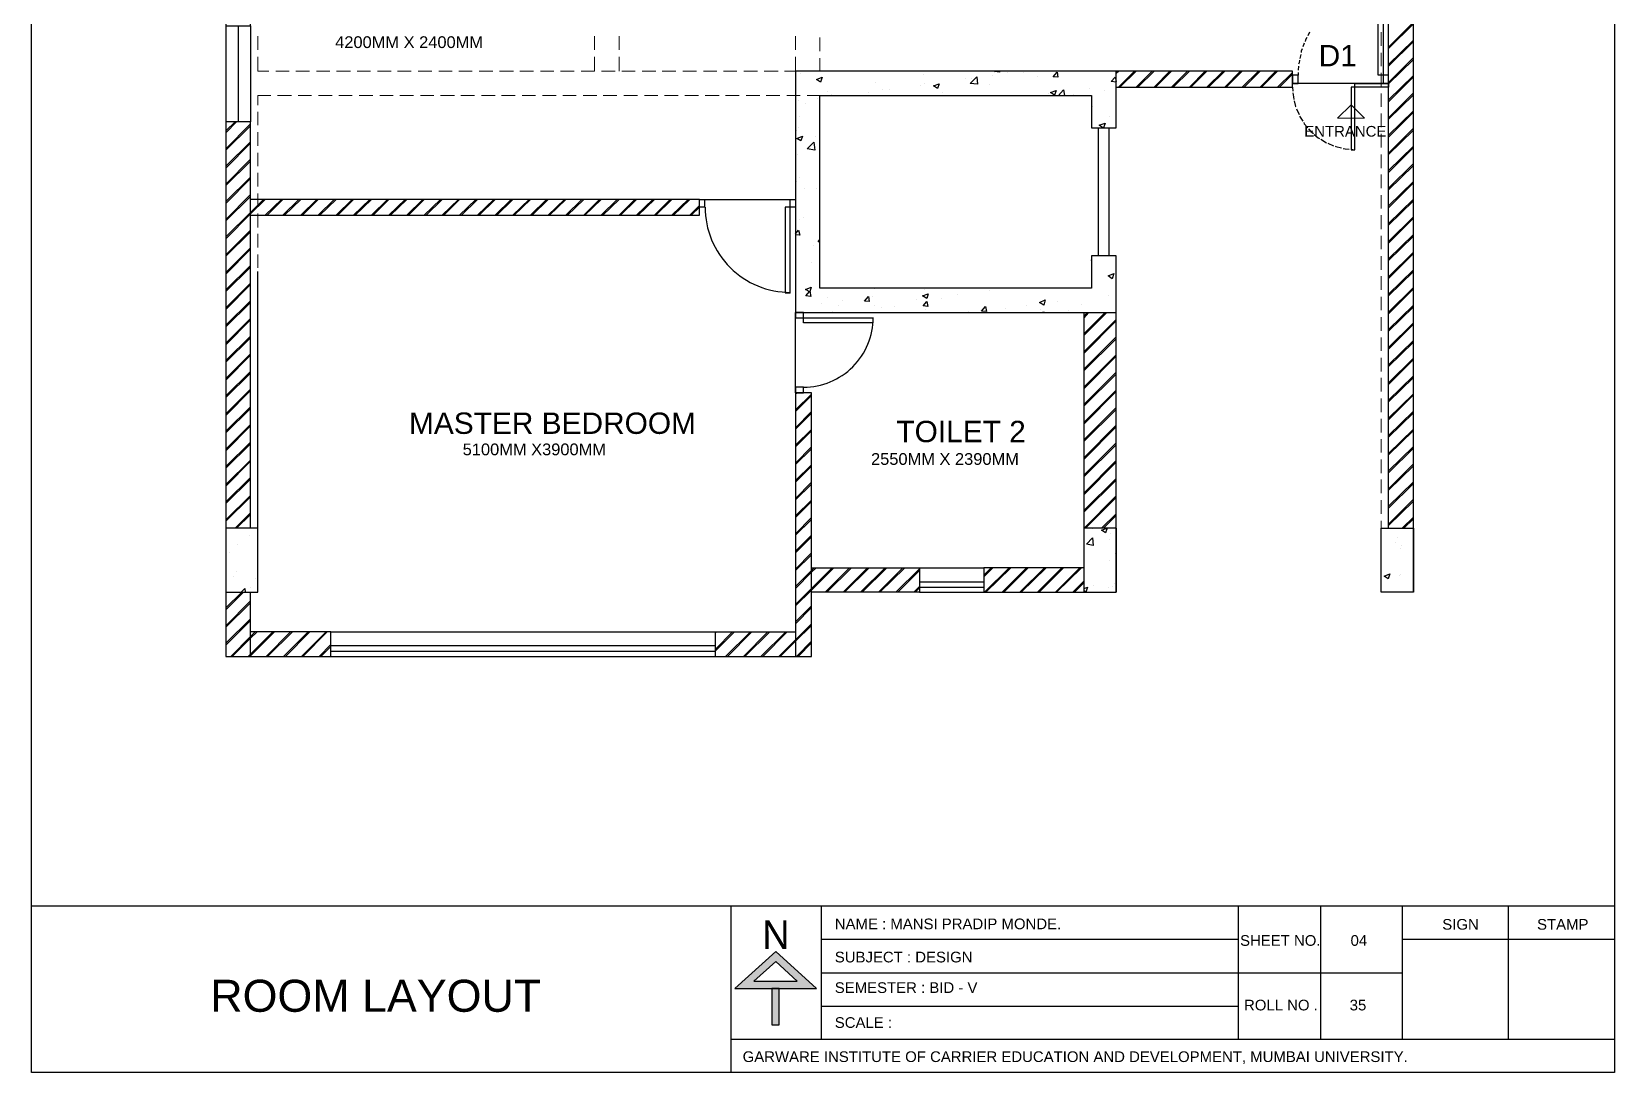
# Model space of a CAD drawing. Header units: millimetres. Extents: x 68955 to 118645, y -193284 to 16474.
# Drawn here: x 78328 to 93137, y -58524 to -48780 of the extents above; entities that cross this region are included whole.
import ezdxf

# ---------------------------------------------------------------- set-up
doc = ezdxf.new("R2010")
doc.units = ezdxf.units.MM
doc.layers.add('PDF4_0', color=7, linetype='Continuous')
for name, color, linetype, true_color in [('PDF4_coloum', 7, 'Continuous', 0xdcdcdc), ('PDF4_door', 7, 'Continuous', 0x535353), ('PDF4_dotted line', 7, 'Continuous', 0x535353), ('PDF4_plan', 7, 'Continuous', 0x989898), ('PDF4_TEXT', 7, 'Continuous', 0x535353), ('PDF4_wall', 7, 'Continuous', 0x929498), ('PDF4_window', 7, 'Continuous', 0x535353)]:
    doc.layers.add(name, color=color, linetype=linetype, true_color=true_color)
doc.styles.add('PDF Arial', font='arial.ttf')
doc.styles.add('PDF Yu Gothic', font='Yu Gothic.ttf')

msp = doc.modelspace()

# ---------------------------------------------------------------- hatches: boundary and pattern name
at = {"layer": 'PDF4_wall', "transparency": 33554559}
h = msp.add_hatch(color=256, dxfattribs=at)
h.paths.add_polyline_path([(85597.789, -57669.808), (85393.473, -57485.924), (85291.315, -57391.938), (85185.071, -57485.924), (84984.841, -57669.808), (84907.201, -57739.275), (85254.538, -57739.275), (85254.538, -58078.44), (85324.006, -58078.44), (85324.006, -57739.275), (85671.343, -57739.275)])
h.paths.add_polyline_path([(85491.545, -57669.808), (85086.999, -57669.808), (85291.315, -57485.924)], flags=0)

# ---------------------------------------------------------------- linework, layer by layer
at = {"layer": 'PDF4_0', "lineweight": 25}
msp.add_lwpolyline([(78328.229, -41696.391), (93137.046, -41696.391), (93137.046, -58523.848), (78328.229, -58523.848)], close=True, dxfattribs=at)
for points in [[(88474.557, -53428.21), (88474.557, -51409.569)], [(93137.046, -56966.961), (78328.229, -56966.961)], [(84870.425, -56966.961), (84870.425, -58523.848)], [(85716.292, -56966.961), (85716.292, -58213.288)], [(89618.726, -56966.961), (89618.726, -58213.288)], [(90386.954, -56966.961), (90386.954, -58213.288)], [(91151.095, -56966.961), (91151.095, -58213.288)], [(92144.071, -56966.961), (92144.071, -58213.288)], [(85716.292, -57277.521), (85716.292, -57277.521)], [(85716.292, -57277.521), (89618.726, -57277.521)], [(91151.095, -57277.521), (93137.046, -57277.521)], [(85716.292, -57592.168), (85716.292, -57592.168)], [(85716.292, -57592.168), (91151.095, -57592.168)], [(85716.292, -57902.728), (85716.292, -57902.728)], [(85716.292, -57902.728), (89618.726, -57902.728)], [(84870.425, -58213.288), (93137.046, -58213.288)], [(85716.292, -58213.288), (85716.292, -58213.288)]]:
    msp.add_lwpolyline(points, dxfattribs=at)
at = {"layer": 'PDF4_coloum', "lineweight": 25}
for points in [[(91024.419, -48925.087), (91257.34, -48692.167)], [(91024.419, -48937.346), (91257.34, -48708.513)], [(91024.419, -49088.54), (91257.34, -48859.706)], [(91024.419, -49104.885), (91257.34, -48871.965)], [(88474.557, -49158.008), (88482.73, -49149.835)], [(88474.557, -49170.267), (88499.075, -49149.835)], [(88499.075, -49301.029), (88646.182, -49149.835)], [(88511.334, -49301.029), (88662.528, -49149.835)], [(88662.528, -49301.029), (88813.721, -49149.835)], [(88678.873, -49301.029), (88830.067, -49149.835)], [(88830.067, -49301.029), (88977.174, -49149.835)], [(88842.326, -49301.029), (88993.519, -49149.835)], [(88993.519, -49301.029), (89144.713, -49149.835)], [(89009.865, -49301.029), (89161.058, -49149.835)], [(89161.058, -49301.029), (89308.166, -49149.835)], [(89173.317, -49301.029), (89324.511, -49149.835)], [(89324.511, -49301.029), (89475.705, -49149.835)], [(89340.856, -49301.029), (89492.05, -49149.835)], [(89492.05, -49301.029), (89639.158, -49149.835)], [(89504.309, -49301.029), (89655.503, -49149.835)], [(89655.503, -49301.029), (89806.697, -49149.835)], [(89671.848, -49301.029), (89823.042, -49149.835)], [(89823.042, -49301.029), (89970.149, -49149.835)], [(89835.301, -49301.029), (89986.495, -49149.835)], [(89986.495, -49301.029), (90125.43, -49162.094)], [(91024.419, -49256.079), (91257.34, -49023.159)], [(91024.419, -49268.338), (91257.34, -49039.504)], [(90002.84, -49301.029), (90125.43, -49178.439)], [(91024.419, -49419.532), (91257.34, -49190.698)], [(91024.419, -49435.877), (91257.34, -49202.957)], [(91024.419, -49587.071), (91257.34, -49354.151)], [(91024.419, -49599.33), (91257.34, -49370.496)], [(91024.419, -49750.524), (91257.34, -49521.69)], [(91024.419, -49766.869), (91257.34, -49533.949)], [(80146.641, -49709.661), (80232.454, -49623.848)], [(80146.641, -49726.006), (80244.713, -49623.848)], [(80146.641, -49877.2), (80375.475, -49644.279)], [(80146.641, -49889.459), (80375.475, -49660.625)], [(91024.419, -49918.063), (91257.34, -49685.143)], [(91024.419, -49930.322), (91257.34, -49701.488)], [(80146.641, -50040.652), (80375.475, -49811.818)], [(80146.641, -50056.998), (80375.475, -49824.077)], [(91024.419, -50081.515), (91257.34, -49852.682)], [(91024.419, -50097.861), (91257.34, -49864.941)], [(80146.641, -50208.191), (80375.475, -49975.271)], [(80146.641, -50220.45), (80375.475, -49991.616)], [(91024.419, -50244.968), (91257.34, -50016.134)], [(91024.419, -50261.313), (91257.34, -50032.48)], [(80146.641, -50371.644), (80375.475, -50142.81)], [(80146.641, -50387.989), (80375.475, -50155.069)], [(91024.419, -50412.507), (91257.34, -50183.673)], [(91024.419, -50428.852), (91257.34, -50195.932)], [(80146.641, -50539.183), (80375.475, -50306.263)], [(80146.641, -50551.442), (80375.475, -50322.608)], [(91024.419, -50575.96), (91257.34, -50347.126)], [(80146.641, -50702.636), (80375.475, -50473.802), (80498.064, -50351.212)], [(80146.641, -50718.981), (80375.475, -50486.061), (80514.41, -50351.212)], [(80514.41, -50498.32), (80665.603, -50351.212)], [(80530.755, -50498.32), (80677.862, -50351.212)], [(80677.862, -50498.32), (80829.056, -50351.212)], [(80694.208, -50498.32), (80845.401, -50351.212)], [(80845.401, -50498.32), (80996.595, -50351.212)], [(80861.747, -50498.32), (81008.854, -50351.212)], [(81008.854, -50498.32), (81160.048, -50351.212)], [(81025.199, -50498.32), (81176.393, -50351.212)], [(81176.393, -50498.32), (81327.587, -50351.212)], [(81192.738, -50498.32), (81339.846, -50351.212)], [(81339.846, -50498.32), (81491.04, -50351.212)], [(81356.191, -50498.32), (81507.385, -50351.212)], [(81507.385, -50498.32), (81658.579, -50351.212)], [(81523.73, -50498.32), (81670.838, -50351.212)], [(81670.838, -50498.32), (81822.031, -50351.212)], [(81687.183, -50498.32), (81838.377, -50351.212)], [(81838.377, -50498.32), (81989.57, -50351.212)], [(81854.722, -50498.32), (82001.829, -50351.212)], [(82001.829, -50498.32), (82153.023, -50351.212)], [(82018.175, -50498.32), (82169.368, -50351.212)], [(82169.368, -50498.32), (82320.562, -50351.212)], [(82185.714, -50498.32), (82332.821, -50351.212)], [(82332.821, -50498.32), (82484.015, -50351.212)], [(82349.166, -50498.32), (82500.36, -50351.212)], [(82500.36, -50498.32), (82651.554, -50351.212)], [(82516.705, -50498.32), (82663.813, -50351.212)], [(82663.813, -50498.32), (82815.007, -50351.212)], [(82680.158, -50498.32), (82831.352, -50351.212)], [(82831.352, -50498.32), (82982.546, -50351.212)], [(82843.611, -50498.32), (82994.805, -50351.212)], [(82994.805, -50498.32), (83145.998, -50351.212)], [(83011.15, -50498.32), (83162.344, -50351.212)], [(83162.344, -50498.32), (83313.537, -50351.212)], [(83174.603, -50498.32), (83325.796, -50351.212)], [(83325.796, -50498.32), (83476.99, -50351.212)], [(83342.142, -50498.32), (83493.335, -50351.212)], [(83493.335, -50498.32), (83640.443, -50351.212)], [(83505.594, -50498.32), (83656.788, -50351.212)], [(83656.788, -50498.32), (83807.982, -50351.212)], [(83673.133, -50498.32), (83824.327, -50351.212)], [(83824.327, -50498.32), (83971.435, -50351.212)], [(83836.586, -50498.32), (83987.78, -50351.212)], [(83987.78, -50498.32), (84138.974, -50351.212)], [(84004.125, -50498.32), (84155.319, -50351.212)], [(84155.319, -50498.32), (84302.426, -50351.212)], [(84167.578, -50498.32), (84318.772, -50351.212)], [(84318.772, -50498.32), (84469.965, -50351.212)], [(84335.117, -50498.32), (84486.311, -50351.212)], [(84486.311, -50498.32), (84576.21, -50408.421)], [(84498.57, -50498.32), (84576.21, -50424.766)], [(91024.419, -50592.305), (91257.34, -50363.471)], [(80146.641, -50870.175), (80375.475, -50637.255)], [(91024.419, -50743.499), (91257.34, -50514.665)], [(91024.419, -50759.844), (91257.34, -50526.924)], [(80146.641, -50882.434), (80375.475, -50653.6)], [(91024.419, -50906.952), (91257.34, -50678.118)], [(91024.419, -50923.297), (91257.34, -50694.463)], [(80146.641, -51033.628), (80375.475, -50804.794)], [(80146.641, -51049.973), (80375.475, -50817.053)], [(91024.419, -51074.491), (91257.34, -50845.657)], [(91024.419, -51090.836), (91257.34, -50857.916)], [(80146.641, -51197.08), (80375.475, -50968.246)], [(80146.641, -51213.426), (80375.475, -50984.592)], [(91024.419, -51237.943), (91257.34, -51009.11)], [(91024.419, -51254.289), (91257.34, -51025.455)], [(80146.641, -51364.619), (80375.475, -51135.786)], [(80146.641, -51380.965), (80375.475, -51148.044)], [(91024.419, -51405.482), (91257.34, -51176.649)], [(91024.419, -51421.828), (91257.34, -51188.908)], [(80146.641, -51528.072), (80375.475, -51299.238)], [(80146.641, -51544.417), (80375.475, -51315.584)], [(91024.419, -51568.935), (91257.34, -51340.101)], [(91024.419, -51585.28), (91257.34, -51356.447)], [(80146.641, -51695.611), (80375.475, -51466.777)], [(80146.641, -51711.956), (80375.475, -51479.036)], [(88176.256, -51442.259), (88208.946, -51409.569)], [(88176.256, -51605.712), (88372.399, -51409.569)], [(88176.256, -51458.605), (88221.205, -51409.569)], [(88176.256, -51622.057), (88388.744, -51409.569)], [(88176.256, -51773.251), (88474.557, -51474.95)], [(88176.256, -51789.596), (88474.557, -51487.209)], [(91024.419, -51736.474), (91257.34, -51507.64)], [(91024.419, -51752.82), (91257.34, -51519.899)], [(80146.641, -51859.064), (80375.475, -51630.23)], [(80146.641, -51875.409), (80375.475, -51646.575)], [(88176.256, -51936.704), (88474.557, -51638.403)], [(88176.256, -51953.049), (88474.557, -51654.748)], [(91024.419, -51899.927), (91257.34, -51671.093)], [(80146.641, -52026.603), (80375.475, -51797.769)], [(80146.641, -52042.948), (80375.475, -51810.028)], [(88176.256, -52104.243), (88474.557, -51805.942)], [(88176.256, -52120.588), (88474.557, -51818.201)], [(91024.419, -51916.272), (91257.34, -51687.438)], [(80146.641, -52190.056), (80375.475, -51961.222)], [(80146.641, -52206.401), (80375.475, -51977.567)], [(88176.256, -52267.696), (88474.557, -51969.394)], [(91024.419, -52067.466), (91257.34, -51838.632)], [(91024.419, -52083.811), (91257.34, -51850.891)], [(88176.256, -52284.041), (88474.557, -51985.74)], [(91024.419, -52230.919), (91257.34, -52002.085)], [(91024.419, -52247.264), (91257.34, -52018.43)], [(80146.641, -52357.595), (80375.475, -52128.761)], [(80146.641, -52373.94), (80375.475, -52141.02)], [(85475.2, -52169.624), (85487.459, -52161.451)], [(85475.2, -52320.818), (85626.393, -52173.71)], [(85475.2, -52337.163), (85626.393, -52185.969)], [(88176.256, -52435.235), (88474.557, -52136.933)], [(88176.256, -52451.58), (88474.557, -52149.192)], [(91024.419, -52398.458), (91257.34, -52169.624)], [(91024.419, -52414.803), (91257.34, -52181.883)], [(80146.641, -52521.047), (80375.475, -52292.214)], [(80146.641, -52537.393), (80375.475, -52308.559)], [(85475.2, -52488.357), (85626.393, -52337.163)], [(85475.2, -52500.616), (85626.393, -52353.508)], [(88176.256, -52598.687), (88474.557, -52300.386)], [(88176.256, -52615.033), (88474.557, -52316.731)], [(91024.419, -52561.91), (91257.34, -52333.077)], [(91024.419, -52578.256), (91257.34, -52349.422)], [(80146.641, -52688.586), (80375.475, -52459.753)], [(80146.641, -52704.932), (80375.475, -52472.011)], [(85475.2, -52651.809), (85626.393, -52504.702)], [(85475.2, -52668.155), (85626.393, -52516.961)], [(88176.256, -52766.226), (88474.557, -52463.839)], [(88176.256, -52782.572), (88474.557, -52480.184)], [(91024.419, -52729.45), (91257.34, -52500.616)], [(91024.419, -52741.708), (91257.34, -52512.875)], [(80146.641, -52852.039), (80375.475, -52623.205)], [(80146.641, -52868.384), (80375.475, -52639.551)], [(85475.2, -52819.349), (85626.393, -52668.155)], [(85475.2, -52831.607), (85626.393, -52684.5)], [(88176.256, -52929.679), (88474.557, -52631.378)], [(88176.256, -52946.024), (88474.557, -52647.723)], [(91024.419, -52892.902), (91257.34, -52664.068)], [(91024.419, -52909.248), (91257.34, -52680.414)], [(80146.641, -53019.578), (80375.475, -52790.744)], [(80146.641, -53035.923), (80375.475, -52803.003)], [(85475.2, -52982.801), (85626.393, -52835.694)], [(85475.2, -52999.147), (85626.393, -52847.953)], [(88176.256, -53097.218), (88474.557, -52794.831)], [(88176.256, -53113.563), (88474.557, -52811.176)], [(91024.419, -53060.441), (91257.34, -52827.521)], [(91024.419, -53072.7), (91257.34, -52843.866)], [(80146.641, -53183.031), (80375.475, -52954.197)], [(80146.641, -53199.376), (80375.475, -52970.542)], [(85475.2, -53150.34), (85626.393, -52999.147)], [(85475.2, -53162.599), (85626.393, -53015.492)], [(88176.256, -53260.671), (88474.557, -52962.37)], [(88176.256, -53277.016), (88474.557, -52978.715)], [(91024.419, -53223.894), (91257.34, -52995.06)], [(91024.419, -53240.239), (91257.34, -53011.405)], [(80146.641, -53350.57), (80375.475, -53121.736)], [(80146.641, -53362.829), (80375.475, -53133.995)], [(88176.256, -53428.21), (88474.557, -53125.822)], [(88188.515, -53428.21), (88474.557, -53142.168)], [(91024.419, -53391.433), (91257.34, -53158.513)], [(80232.454, -53428.21), (80375.475, -53285.189)], [(80244.713, -53428.21), (80375.475, -53301.534)], [(85475.2, -53313.793), (85626.393, -53166.686)], [(85475.2, -53330.138), (85626.393, -53178.945)], [(88339.709, -53428.21), (88474.557, -53293.361)], [(88356.054, -53428.21), (88474.557, -53309.707)], [(91024.419, -53403.692), (91257.34, -53174.858)], [(85475.2, -53481.332), (85626.393, -53330.138)], [(85475.2, -53493.591), (85626.393, -53346.484)], [(91151.095, -53428.21), (91257.34, -53326.052)], [(91167.441, -53428.21), (91257.34, -53342.397)], [(85475.2, -53644.785), (85626.393, -53493.591)], [(85475.2, -53661.13), (85626.393, -53509.936)], [(85475.2, -53812.324), (85626.393, -53661.13)], [(85475.2, -53824.583), (85626.393, -53677.475)], [(85475.2, -53975.777), (85626.393, -53824.583), (85650.911, -53800.065)], [(85475.2, -54143.316), (85626.393, -53992.122), (85818.45, -53800.065)], [(85475.2, -53992.122), (85626.393, -53840.928), (85667.257, -53800.065)], [(85475.2, -54155.575), (85626.393, -54008.467), (85834.796, -53800.065)], [(85753.069, -54028.899), (85981.903, -53800.065)], [(85769.415, -54028.899), (85998.248, -53800.065)], [(85920.608, -54028.899), (86149.442, -53800.065)], [(85932.867, -54028.899), (86165.787, -53800.065)], [(86084.061, -54028.899), (86312.895, -53800.065)], [(86100.406, -54028.899), (86329.24, -53800.065)], [(86251.6, -54028.899), (86480.434, -53800.065)], [(86263.859, -54028.899), (86496.779, -53800.065)], [(86415.053, -54028.899), (86635.714, -53808.237)], [(86431.398, -54028.899), (86635.714, -53824.583)], [(87236.403, -53869.532), (87305.87, -53800.065)], [(87236.403, -53885.878), (87322.215, -53800.065)], [(87244.575, -54028.899), (87473.409, -53800.065)], [(87256.834, -54028.899), (87489.754, -53800.065)], [(87408.028, -54028.899), (87636.862, -53800.065)], [(87424.373, -54028.899), (87653.207, -53800.065)], [(87575.567, -54028.899), (87804.401, -53800.065)], [(87587.826, -54028.899), (87820.746, -53800.065)], [(87739.02, -54028.899), (87967.854, -53800.065)], [(87755.365, -54028.899), (87984.199, -53800.065)], [(87906.559, -54028.899), (88135.393, -53800.065)], [(87918.818, -54028.899), (88151.738, -53800.065)], [(80146.641, -54176.006), (80293.748, -54028.899)], [(80146.641, -54192.351), (80310.094, -54028.899)], [(86582.592, -54028.899), (86635.714, -53975.777)], [(86594.851, -54028.899), (86635.714, -53988.035)], [(88070.012, -54028.899), (88176.256, -53922.654)], [(88086.357, -54028.899), (88176.256, -53939)], [(80146.641, -54343.545), (80375.475, -54110.625)], [(80146.641, -54355.804), (80375.475, -54126.97)], [(85475.2, -54306.768), (85626.393, -54155.575)], [(85475.2, -54323.114), (85626.393, -54171.92)], [(80146.641, -54506.998), (80375.475, -54278.164)], [(80146.641, -54523.343), (80375.475, -54294.509)], [(85319.92, -54629.587), (85475.2, -54474.307), (85626.393, -54323.114)], [(85332.179, -54629.587), (85475.2, -54486.566), (85626.393, -54339.459)], [(80191.59, -54629.587), (80375.475, -54441.617), (80420.424, -54400.754)], [(80203.849, -54629.587), (80375.475, -54457.962), (80436.77, -54400.754)], [(80355.043, -54629.587), (80375.475, -54609.156), (80583.877, -54400.754)], [(80371.388, -54629.587), (80375.475, -54625.501), (80600.222, -54400.754)], [(80522.582, -54629.587), (80751.416, -54400.754)], [(80534.841, -54629.587), (80767.761, -54400.754)], [(80686.035, -54629.587), (80914.869, -54400.754)], [(80702.38, -54629.587), (80931.214, -54400.754)], [(80853.574, -54629.587), (81082.408, -54400.754)], [(80865.833, -54629.587), (81094.667, -54400.754)], [(84727.403, -54560.12), (84886.77, -54400.754)], [(84727.403, -54408.926), (84735.576, -54400.754)], [(84727.403, -54576.465), (84903.115, -54400.754)], [(84821.389, -54629.587), (85054.309, -54400.754)], [(84837.734, -54629.587), (85066.568, -54400.754)], [(84988.928, -54629.587), (85217.762, -54400.754)], [(85001.187, -54629.587), (85234.107, -54400.754)], [(85152.381, -54629.587), (85385.301, -54400.754)], [(85168.726, -54629.587), (85397.56, -54400.754)], [(85483.372, -54629.587), (85626.393, -54486.566)], [(81017.027, -54629.587), (81127.357, -54519.257)], [(81033.372, -54629.587), (81127.357, -54535.602)], [(85499.718, -54629.587), (85626.393, -54502.912)]]:
    msp.add_lwpolyline(points, dxfattribs=at)
at = {"layer": 'PDF4_coloum', "color": 251, "lineweight": 25, "true_color": 0x535353}
for points in [[(80444.942, -53428.21), (80146.641, -53428.21), (80146.641, -54028.899), (80444.942, -54028.899)], [(90954.952, -53428.21), (91257.34, -53428.21), (91257.34, -54028.899), (90954.952, -54028.899)]]:
    msp.add_lwpolyline(points, close=True, dxfattribs=at)
msp.add_lwpolyline([(88474.557, -53428.21), (88474.557, -54028.899), (88474.557, -53428.21), (88176.256, -53428.21)], dxfattribs=at)
at = {"layer": 'PDF4_door', "lineweight": 25}
for points in [[(90975.384, -49186.612), (90926.348, -49186.612), (90926.348, -48385.693), (90975.384, -48385.693)], [(90125.43, -49264.252), (90178.552, -49264.252), (90178.552, -49186.612), (90125.43, -49186.612)], [(90709.773, -49885.372), (90709.773, -49301.029), (90672.996, -49301.029), (90672.996, -49885.372)], [(90709.773, -49264.252), (91024.419, -49264.252), (91024.419, -49301.029), (90709.773, -49301.029)], [(90975.384, -49264.252), (91024.419, -49264.252), (91024.419, -49186.612), (90975.384, -49186.612)], [(84576.21, -50351.212), (84625.245, -50351.212), (84625.245, -50424.766), (84576.21, -50424.766)], [(85426.164, -50424.766), (85377.128, -50424.766), (85377.128, -51225.685), (85426.164, -51225.685)], [(85426.164, -50351.212), (85475.2, -50351.212), (85475.2, -50424.766), (85426.164, -50424.766)], [(85475.2, -51458.605), (85548.753, -51458.605), (85548.753, -51409.569), (85475.2, -51409.569)], [(85548.753, -51458.605), (86198.478, -51458.605), (86198.478, -51507.64), (85548.753, -51507.64)], [(85475.2, -52161.451), (85548.753, -52161.451), (85548.753, -52108.329), (85475.2, -52108.329)]]:
    msp.add_lwpolyline(points, close=True, dxfattribs=at)
for points in [[(90260.278, -48835.188), (90248.019, -48855.62), (90243.933, -48871.965)], [(90284.796, -48786.153), (90268.451, -48818.843)], [(90203.07, -48994.555), (90194.897, -49031.332)], [(90215.329, -48941.433), (90207.156, -48961.864), (90207.156, -48974.123)], [(90235.76, -48888.311), (90223.501, -48921.001)], [(90182.638, -49104.885), (90178.552, -49141.662)], [(90178.552, -49162.094), (90178.552, -49186.612)], [(90190.811, -49047.677), (90186.724, -49072.195), (90182.638, -49084.454)], [(91024.419, -49264.252), (90125.43, -49264.252)], [(90125.43, -49301.029), (90129.516, -49337.806)], [(90129.516, -49354.151), (90133.602, -49390.928), (90137.688, -49415.446)], [(90141.775, -49427.705), (90154.034, -49480.827), (90158.12, -49484.913)], [(90162.206, -49501.258), (90186.724, -49554.38)], [(90190.811, -49570.726), (90223.501, -49619.762)], [(88311.104, -50878.347), (88311.104, -49681.056)], [(88409.176, -50878.347), (88409.176, -49681.056)], [(90231.674, -49632.02), (90235.76, -49644.279), (90268.451, -49681.056)], [(90276.623, -49689.229), (90297.055, -49713.747), (90321.573, -49734.178)], [(90329.745, -49742.351), (90366.522, -49775.042), (90378.781, -49779.128)], [(90391.04, -49787.301), (90444.162, -49819.991)], [(90456.421, -49824.077), (90509.543, -49848.595)], [(90525.889, -49852.682), (90529.975, -49856.768), (90583.097, -49869.027)], [(90599.442, -49873.113), (90619.874, -49877.2), (90656.651, -49881.286)], [(90672.996, -49881.286), (90709.773, -49885.372)], [(84576.21, -50351.212), (85475.2, -50351.212)], [(85475.2, -52161.451), (85475.2, -51409.569)]]:
    msp.add_lwpolyline(points, dxfattribs=at)
for centre, radius, start, end in [((85428.207, -50422.723), 798.875, 179.9999957, 270.0000043), ((85550.797, -51456.561), 651.768, 269.9999989, 0.0000011)]:
    msp.add_arc(centre, radius, start, end, dxfattribs=at)
at = {"layer": 'PDF4_dotted line', "lineweight": 20}
for points in [[(80444.942, -48822.93), (80444.942, -48949.605)], [(83595.493, -48822.93), (83595.493, -48949.605)], [(83824.327, -48822.93), (83824.327, -48949.605)], [(85475.2, -48822.93), (85475.2, -48949.605)], [(85704.033, -48835.188), (85704.033, -48961.864)], [(90954.952, -48786.153), (90954.952, -48912.829)], [(80547.1, -49149.835), (80444.942, -49149.835), (80444.942, -49014.986)], [(83595.493, -49014.986), (83595.493, -49149.835), (83468.817, -49149.835)], [(83824.327, -49014.986), (83824.327, -49149.835)], [(85475.2, -49014.986), (85475.2, -49149.835), (85373.042, -49149.835)], [(90954.952, -48978.21), (90954.952, -49104.885)], [(80739.157, -49149.835), (80612.481, -49149.835)], [(80927.128, -49149.835), (80800.452, -49149.835)], [(81119.185, -49149.835), (80992.509, -49149.835)], [(81311.242, -49149.835), (81180.479, -49149.835)], [(81499.212, -49149.835), (81372.536, -49149.835)], [(81691.269, -49149.835), (81564.593, -49149.835)], [(81879.24, -49149.835), (81752.564, -49149.835)], [(82071.297, -49149.835), (81944.621, -49149.835)], [(82263.354, -49149.835), (82136.678, -49149.835)], [(82451.324, -49149.835), (82324.648, -49149.835)], [(82643.381, -49149.835), (82516.705, -49149.835)], [(82835.438, -49149.835), (82704.676, -49149.835)], [(83023.409, -49149.835), (82896.733, -49149.835)], [(83215.466, -49149.835), (83088.79, -49149.835)], [(83403.436, -49149.835), (83276.761, -49149.835)], [(83787.55, -49149.835), (83660.874, -49149.835)], [(83975.521, -49149.835), (83848.845, -49149.835)], [(84167.578, -49149.835), (84040.902, -49149.835)], [(84355.548, -49149.835), (84228.873, -49149.835)], [(84547.605, -49149.835), (84420.93, -49149.835)], [(84739.662, -49149.835), (84612.987, -49149.835)], [(84927.633, -49149.835), (84800.957, -49149.835)], [(85119.69, -49149.835), (84993.014, -49149.835)], [(85311.747, -49149.835), (85180.985, -49149.835)], [(85704.033, -49027.245), (85704.033, -49149.835)], [(90954.952, -49166.18), (90954.952, -49292.856)], [(80567.532, -49378.669), (80444.942, -49378.669), (80444.942, -49468.568)], [(80759.589, -49378.669), (80628.826, -49378.669)], [(80947.559, -49378.669), (80820.883, -49378.669)], [(81139.616, -49378.669), (81012.94, -49378.669)], [(81327.587, -49378.669), (81200.911, -49378.669)], [(81519.644, -49378.669), (81392.968, -49378.669)], [(81711.701, -49378.669), (81585.025, -49378.669)], [(81899.671, -49378.669), (81772.996, -49378.669)], [(82091.728, -49378.669), (81965.052, -49378.669)], [(82283.785, -49378.669), (82153.023, -49378.669)], [(82471.756, -49378.669), (82345.08, -49378.669)], [(82663.813, -49378.669), (82537.137, -49378.669)], [(82851.783, -49378.669), (82725.108, -49378.669)], [(83043.84, -49378.669), (82917.165, -49378.669)], [(83235.897, -49378.669), (83109.222, -49378.669)], [(83423.868, -49378.669), (83297.192, -49378.669)], [(83615.925, -49378.669), (83489.249, -49378.669)], [(83803.896, -49378.669), (83677.22, -49378.669)], [(83995.953, -49378.669), (83869.277, -49378.669)], [(84188.009, -49378.669), (84061.334, -49378.669)], [(84375.98, -49378.669), (84249.304, -49378.669)], [(84568.037, -49378.669), (84441.361, -49378.669)], [(84760.094, -49378.669), (84629.332, -49378.669)], [(84948.065, -49378.669), (84821.389, -49378.669)], [(85140.122, -49378.669), (85013.446, -49378.669)], [(85328.092, -49378.669), (85201.416, -49378.669)], [(85520.149, -49378.669), (85393.473, -49378.669)], [(85704.033, -49378.669), (85585.53, -49378.669)], [(90954.952, -49358.237), (90954.952, -49484.913)], [(80444.942, -49529.863), (80444.942, -49656.538)], [(90954.952, -49546.208), (90954.952, -49672.884)], [(80444.942, -49721.919), (80444.942, -49848.595)], [(90954.952, -49738.265), (90954.952, -49864.941)], [(80444.942, -49913.976), (80444.942, -50040.652)], [(90954.952, -49930.322), (90954.952, -50056.998)], [(80444.942, -50101.947), (80444.942, -50228.623)], [(90954.952, -50118.292), (90954.952, -50244.968)], [(80444.942, -50294.004), (80444.942, -50420.68)], [(90954.952, -50310.349), (90954.952, -50437.025)], [(80444.942, -50481.975), (80444.942, -50612.737)], [(90954.952, -50498.32), (90954.952, -50629.082)], [(80444.942, -50674.032), (80444.942, -50800.707)], [(90954.952, -50690.377), (90954.952, -50817.053)], [(80444.942, -50866.089), (80444.942, -50992.764)], [(90954.952, -50882.434), (90954.952, -51009.11)], [(80444.942, -51054.059), (80444.942, -51180.735)], [(90954.952, -51070.404), (90954.952, -51197.08)], [(80444.942, -51246.116), (80444.942, -51372.792)], [(90954.952, -51262.461), (90954.952, -51389.137)], [(80444.942, -51438.173), (80444.942, -51564.849)], [(90954.952, -51454.518), (90954.952, -51581.194)], [(80444.942, -51626.144), (80444.942, -51752.82)], [(90954.952, -51642.489), (90954.952, -51769.165)], [(80444.942, -51818.201), (80444.942, -51944.876)], [(90954.952, -51834.546), (90954.952, -51961.222)], [(80444.942, -52006.171), (80444.942, -52132.847)], [(90954.952, -52022.517), (90954.952, -52149.192)], [(80444.942, -52198.228), (80444.942, -52324.904)], [(90954.952, -52214.573), (90954.952, -52341.249)], [(80444.942, -52390.285), (80444.942, -52516.961)], [(90954.952, -52406.63), (90954.952, -52533.306)], [(80444.942, -52578.256), (80444.942, -52704.932)], [(90954.952, -52594.601), (90954.952, -52721.277)], [(80444.942, -52770.313), (80444.942, -52896.989)], [(90954.952, -52786.658), (90954.952, -52913.334)], [(80444.942, -52958.283), (80444.942, -53089.046)], [(90954.952, -52974.629), (90954.952, -53101.304)], [(80444.942, -53150.34), (80444.942, -53277.016)], [(90954.952, -53166.686), (90954.952, -53293.361)], [(80444.942, -53342.397), (80444.942, -53428.21)], [(90954.952, -53358.743), (90954.952, -53428.21)]]:
    msp.add_lwpolyline(points, dxfattribs=at)
at = {"layer": 'PDF4_plan', "color": 251, "lineweight": 25, "true_color": 0x535353}
for points in [[(91257.34, -54028.899), (91257.34, -43821.276), (80146.641, -43821.276), (80146.641, -47948.457), (80146.641, -48724.858), (80375.475, -48724.858), (80375.475, -47948.457), (80673.776, -47948.457)], [(91024.419, -53428.21), (91024.419, -46150.478)], [(88474.557, -49301.029), (90125.43, -49301.029), (90125.43, -49149.835), (85475.2, -49149.835), (85475.2, -51409.569), (88474.557, -51409.569)], [(88176.256, -53800.065), (87236.403, -53800.065), (87236.403, -54028.899), (88474.557, -54028.899), (88474.557, -50878.347), (88245.723, -50878.347), (88245.723, -51180.735), (85704.033, -51180.735), (85704.033, -49378.669), (88245.723, -49378.669), (88245.723, -49681.056), (88474.557, -49681.056), (88474.557, -49149.835)], [(80375.475, -50498.32), (80375.475, -49623.848), (80146.641, -49623.848), (80146.641, -50498.32), (80146.641, -54629.587), (85626.393, -54629.587), (85626.393, -52161.451), (85475.2, -52161.451), (85475.2, -54629.587)], [(80375.475, -53428.21), (80375.475, -50498.32), (84576.21, -50498.32), (84576.21, -50351.212), (80375.475, -50351.212)], [(80444.942, -53428.21), (80444.942, -51025.455)], [(88176.256, -54028.899), (88176.256, -51409.569)], [(80444.942, -53800.065), (80444.942, -51997.999)], [(85626.393, -53800.065), (86635.714, -53800.065), (86635.714, -54028.899), (85626.393, -54028.899)], [(80375.475, -54629.587), (80375.475, -54028.899)], [(81127.357, -54629.587), (81127.357, -54400.754), (80375.475, -54400.754)], [(84727.403, -54629.587), (84727.403, -54400.754), (85475.2, -54400.754)]]:
    msp.add_lwpolyline(points, dxfattribs=at)
at = {"layer": 'PDF4_plan', "lineweight": 25}
for points in [[(87383.51, -49149.835), (87383.51, -49158.008), (87338.561, -49153.921), (87342.647, -49149.835)], [(87461.15, -49158.008), (87461.15, -49158.008)], [(87604.171, -49158.008), (87604.171, -49158.008)], [(85520.149, -49170.267), (85520.149, -49170.267)], [(86222.996, -49260.166), (86222.996, -49260.166)], [(86643.887, -49284.683), (86643.887, -49284.683)], [(86668.404, -49182.526), (86668.404, -49182.526)], [(86680.663, -49264.252), (86680.663, -49264.252)], [(87064.777, -49215.216), (87064.777, -49215.216)], [(87126.072, -49219.302), (87126.072, -49219.302)], [(87293.611, -49276.511), (87293.611, -49276.511)], [(87314.043, -49194.784), (87314.043, -49194.784)], [(87739.02, -49198.871), (87739.02, -49198.871)], [(88229.378, -49309.201), (88229.378, -49309.201)], [(88474.557, -49251.993), (88429.608, -49247.907), (88466.384, -49207.043), (88474.557, -49247.907)], [(85507.89, -49423.618), (85507.89, -49423.618)], [(85569.185, -49456.309), (85569.185, -49456.309)], [(85683.602, -49407.273), (85683.602, -49407.273)], [(85777.587, -49337.806), (85777.587, -49337.806)], [(85814.364, -49370.496), (85814.364, -49370.496)], [(85896.09, -49374.582), (85896.09, -49374.582)], [(86161.701, -49345.978), (86161.701, -49345.978)], [(86292.463, -49317.374), (86292.463, -49317.374)], [(86353.758, -49321.46), (86353.758, -49321.46)], [(86848.202, -49350.065), (86848.202, -49350.065)], [(87845.264, -49358.237), (87845.264, -49358.237)], [(87935.163, -49378.669), (87984.199, -49325.547), (87992.372, -49378.669)], [(88074.098, -49366.41), (88074.098, -49366.41)], [(88364.226, -49329.633), (88364.226, -49329.633)], [(88474.557, -49390.928), (88474.557, -49390.928)], [(85516.063, -49578.898), (85516.063, -49578.898)], [(88253.896, -49476.74), (88253.896, -49476.74)], [(88417.349, -49578.898), (88417.349, -49578.898)], [(85483.372, -49709.661), (85483.372, -49709.661)], [(85499.718, -49676.97), (85499.718, -49676.97)], [(88351.968, -49681.056), (88315.191, -49656.538), (88372.399, -49636.107), (88356.054, -49681.056)], [(85663.17, -49758.696), (85663.17, -49758.696)], [(85491.545, -49930.322), (85491.545, -49930.322)], [(85483.372, -50183.673), (85483.372, -50183.673)], [(85516.063, -50146.897), (85516.063, -50146.897)], [(85561.012, -50249.055), (85561.012, -50249.055)], [(85675.429, -50249.055), (85675.429, -50249.055)], [(85475.2, -50674.032), (85503.804, -50637.255), (85516.063, -50686.291), (85475.2, -50682.204)], [(85511.976, -50543.269), (85511.976, -50543.269)], [(85552.84, -50522.838), (85552.84, -50522.838)], [(85642.739, -50784.362), (85642.739, -50784.362)], [(85704.033, -50751.672), (85687.688, -50747.585), (85704.033, -50727.154)], [(88245.723, -50923.297), (88245.723, -50915.124)], [(88245.723, -50923.297), (88245.723, -50923.297)], [(85622.307, -50943.729), (85622.307, -50943.729)], [(88470.471, -51062.232), (88470.471, -51062.232)], [(86218.91, -51188.908), (86218.91, -51188.908)], [(86680.663, -51197.08), (86680.663, -51197.08)], [(87289.525, -51205.253), (87289.525, -51205.253)], [(87387.596, -51184.821), (87387.596, -51184.821)], [(85720.379, -51323.756), (85720.379, -51323.756)], [(85773.501, -51266.548), (85773.501, -51266.548)], [(85875.659, -51348.274), (85875.659, -51348.274)], [(85912.436, -51299.238), (85912.436, -51299.238)], [(86198.478, -51258.375), (86198.478, -51258.375)], [(86214.823, -51344.188), (86214.823, -51344.188)], [(86284.291, -51364.619), (86284.291, -51364.619)], [(86398.707, -51356.447), (86398.707, -51356.447)], [(86607.11, -51291.066), (86607.11, -51291.066)], [(86688.836, -51380.965), (86688.836, -51380.965)], [(86844.116, -51278.807), (86844.116, -51278.807)], [(86991.224, -51242.03), (86991.224, -51242.03)], [(87440.719, -51368.706), (87440.719, -51368.706)], [(87632.776, -51344.188), (87632.776, -51344.188)], [(87771.71, -51385.051), (87771.71, -51385.051)], [(87922.904, -51307.411), (87922.904, -51307.411)], [(88155.824, -51336.015), (88155.824, -51336.015)], [(88401.003, -51246.116), (88401.003, -51246.116)], [(88470.471, -51319.67), (88470.471, -51319.67)], [(85822.537, -51401.396), (85822.537, -51401.396)], [(87097.468, -51397.31), (87097.468, -51397.31)], [(87792.142, -51409.569), (87796.228, -51401.396), (87800.315, -51409.569)], [(88025.062, -51393.224), (88025.062, -51393.224)], [(88184.428, -53432.296), (88184.428, -53432.296)], [(88249.81, -53436.383), (88249.81, -53436.383)], [(80256.972, -53579.404), (80256.972, -53579.404)], [(80367.302, -53497.677), (80367.302, -53497.677)], [(88409.176, -53538.54), (88409.176, -53538.54)], [(88425.521, -53477.246), (88425.521, -53477.246)], [(88470.471, -53518.109), (88470.471, -53518.109)], [(91093.887, -53558.972), (91093.887, -53558.972)], [(91106.146, -53514.023), (91106.146, -53514.023)], [(91147.009, -53587.576), (91147.009, -53587.576)], [(80183.418, -53661.13), (80183.418, -53661.13)], [(88413.262, -53730.597), (88413.262, -53730.597)], [(88466.384, -53669.303), (88466.384, -53669.303)], [(91134.75, -53616.181), (91134.75, -53616.181)], [(80220.195, -53885.878), (80220.195, -53885.878)], [(80248.799, -53832.755), (80248.799, -53832.755)], [(80424.511, -53902.223), (80424.511, -53902.223)], [(91126.577, -53869.532), (91126.577, -53869.532)], [(91138.836, -53865.446), (91138.836, -53865.446)], [(80289.662, -54028.899), (80322.353, -53992.122), (80326.439, -54028.899)], [(80379.561, -53988.035), (80379.561, -53988.035)], [(88176.256, -53992.122), (88208.946, -53979.863), (88192.601, -54028.899), (88176.256, -54016.64)], [(88266.155, -53967.604), (88266.155, -53967.604)], [(88405.09, -53983.949), (88405.09, -53983.949)], [(88441.866, -53971.69), (88441.866, -53971.69)], [(88458.212, -53943.086), (88458.212, -53943.086)], [(91134.75, -54024.812), (91134.75, -54024.812)]]:
    msp.add_lwpolyline(points, dxfattribs=at)
for points in [[(87922.904, -49158.008), (87931.077, -49207.043), (87886.127, -49202.957)], [(85724.465, -49207.043), (85708.12, -49251.993), (85671.343, -49227.475)], [(86819.598, -49268.338), (86803.253, -49313.288), (86766.476, -49288.77)], [(87179.194, -49272.425), (87109.727, -49264.252), (87171.022, -49202.957)], [(87914.731, -49329.633), (87898.386, -49374.582), (87861.609, -49350.065)], [(85540.581, -49758.696), (85524.235, -49803.646), (85487.459, -49779.128)], [(85654.998, -49889.459), (85585.53, -49877.2), (85646.825, -49815.905)], [(88454.125, -51045.887), (88437.78, -51094.922), (88401.003, -51066.318)], [(85622.307, -51172.562), (85610.048, -51217.512), (85569.185, -51192.994)], [(85610.048, -51209.339), (85618.221, -51258.375), (85573.271, -51254.289)], [(86717.44, -51233.857), (86705.181, -51278.807), (86664.318, -51254.289)], [(86157.615, -51258.375), (86165.787, -51307.411), (86120.838, -51303.325)], [(86705.181, -51307.411), (86713.354, -51352.36), (86668.404, -51348.274)], [(87252.748, -51352.36), (87260.921, -51401.396), (87215.971, -51397.31)], [(87812.574, -51291.066), (87800.315, -51340.101), (87759.451, -51315.584)], [(88392.831, -53428.21), (88376.485, -53473.159), (88339.709, -53448.641)], [(88196.687, -53579.404), (88253.896, -53518.109), (88262.069, -53591.663)], [(91036.678, -53857.273), (91020.333, -53902.223), (90983.556, -53877.705)]]:
    msp.add_lwpolyline(points, close=True, dxfattribs=at)
at = {"layer": 'PDF4_TEXT', "lineweight": 18}
msp.add_lwpolyline([(90546.32, -49591.157), (90672.996, -49464.481), (90799.672, -49591.157)], close=True, dxfattribs=at)
at = {"layer": 'PDF4_wall', "color": 251, "lineweight": 25, "true_color": 0x535353}
for points in [[(85291.315, -57739.275), (85671.343, -57739.275), (85291.315, -57391.938), (84907.201, -57739.275)], [(85291.315, -57485.924), (85086.999, -57669.808), (85291.315, -57669.808), (85491.545, -57669.808)], [(85324.006, -57739.275), (85254.538, -57739.275), (85254.538, -58078.44), (85324.006, -58078.44)]]:
    msp.add_lwpolyline(points, close=True, dxfattribs=at)
at = {"layer": 'PDF4_window', "lineweight": 25}
for points in [[(80146.641, -48724.858), (80146.641, -49623.848)], [(80261.058, -48724.858), (80261.058, -49623.848)], [(80375.475, -48724.858), (80375.475, -49623.848)], [(86635.714, -53800.065), (87236.403, -53800.065)], [(86635.714, -53930.827), (87236.403, -53930.827)], [(86635.714, -53979.863), (87236.403, -53979.863)], [(86635.714, -54028.899), (87236.403, -54028.899)], [(81127.357, -54400.754), (84727.403, -54400.754)], [(81127.357, -54527.429), (84727.403, -54527.429)], [(81127.357, -54580.552), (84727.403, -54580.552)], [(81127.357, -54629.587), (84727.403, -54629.587)]]:
    msp.add_lwpolyline(points, dxfattribs=at)

# ---------------------------------------------------------------- texts
at = {"layer": 'PDF4_TEXT', "attachment_point": 7, "style": 'PDF Arial'}
for s, insert, char_height in [('4200MM X 2400MM', (81168.22, -48935.136), 109.98554), ('D1', (90370.609, -49104.885), 199.9753), ('ENTRANCE', (90235.76, -49764.488), 99.9876), ('MASTER BEDROOM', (81858.808, -52548.975), 199.9753), ('TOILET 2', (86419.139, -52626.615), 199.9753), ('5100MM X3900MM', (82361.425, -52747.745), 109.98554), ('2550MM X 2390MM', (86182.133, -52837.644), 109.98554)]:
    msp.add_mtext(s, dxfattribs=dict(at, insert=insert, char_height=char_height))
at = {"layer": 'PDF4_TEXT', "color": 7, "attachment_point": 7}
for s, insert, char_height, style in [('N', (85160.553, -57368.113), 266.283, 'PDF Yu Gothic'), ('NAME : MANSI PRADIP MONDE.', (85842.968, -57185.241), 99.98765, 'PDF Arial'), ('SIGN', (91527.037, -57189.328), 99.9876, 'PDF Arial'), ('STAMP', (92413.768, -57189.328), 99.9876, 'PDF Arial'), ('SHEET NO.', (89635.071, -57340.521), 99.9876, 'PDF Arial'), ('04', (90668.91, -57340.521), 99.9876, 'PDF Arial'), ('SUBJECT : DESIGN', (85842.968, -57495.801), 99.98765, 'PDF Arial'), ('ROOM LAYOUT', (79999.534, -57960.966), 299.96294, 'PDF Arial'), ('SEMESTER : BID - V', (85842.968, -57781.844), 99.98765, 'PDF Arial'), ('ROLL NO .', (89671.848, -57945.296), 99.9876, 'PDF Arial'), ('35', (90660.737, -57945.365), 99.9876, 'PDF Arial'), ('SCALE :', (85842.968, -58108.749), 99.9876, 'PDF Arial'), ('GARWARE INSTITUTE OF CARRIER EDUCATION AND DEVELOPMENT, MUMBAI UNIVERSITY.', (84980.755, -58445.556), 99.98765, 'PDF Arial')]:
    msp.add_mtext(s, dxfattribs=dict(at, insert=insert, char_height=char_height, style=style))

doc.saveas('drawing.dxf')
